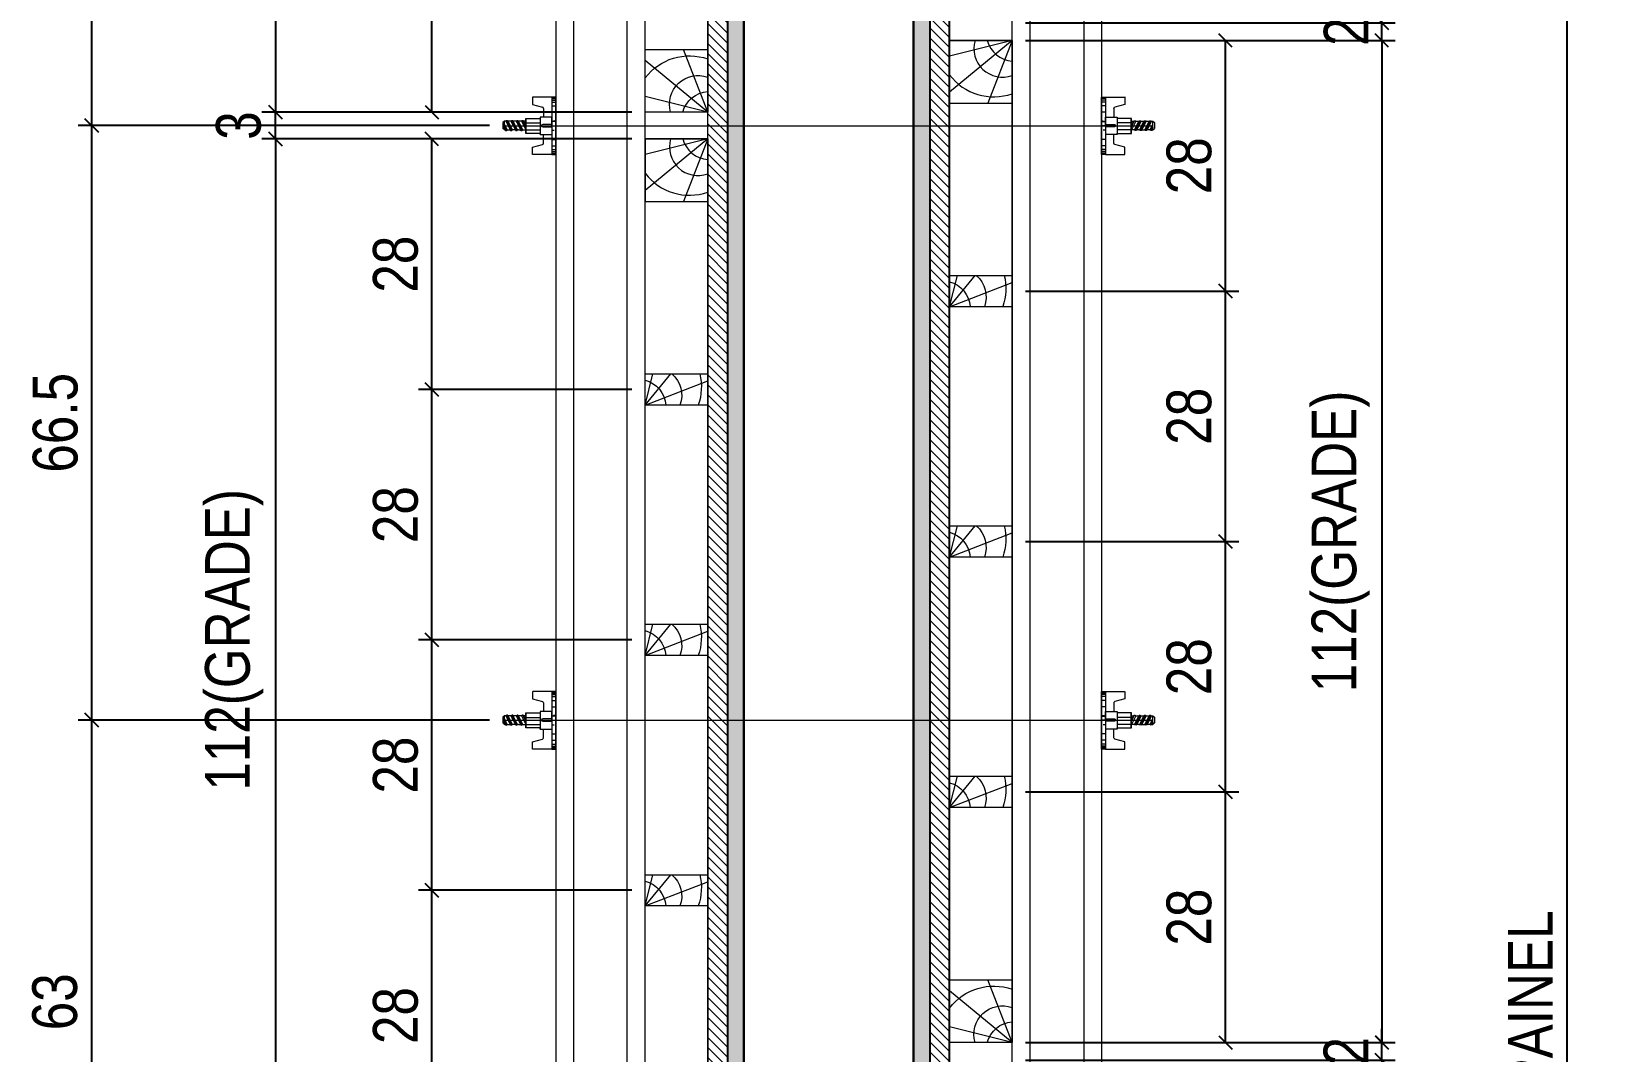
# Model space of a CAD drawing. Extents: x 14400 to 27878, y -21631 to 6985.
# Drawn here: x 19712.8 to 19943.5, y -3715.4 to -3566.7 of the extents above; entities that cross this region are included whole.
import ezdxf

# ---------------------------------------------------------------- set-up
doc = ezdxf.new("R2010")
doc.units = 0
for name, color, linetype in [('CHAPA', 1, 'Continuous'), ('COTA', 241, 'Continuous'), ('F-PILARES-S', 170, 'Continuous'), ('MEIO_PONT', 93, 'Continuous'), ('SARRAFO', 251, 'Continuous')]:
    doc.layers.add(name, color=color, linetype=linetype)
for name, color, linetype, lineweight in [('Hachura', 251, 'Continuous', 9), ('Madeira', 126, 'Continuous', 18), ('Perfil Metálico', 224, 'Continuous', 18)]:
    doc.layers.add(name, color=color, linetype=linetype, lineweight=lineweight)
doc.styles.add('COTA TECNICA 2X', font='techl___.ttf', dxfattribs={"height": 10})
doc.dimstyles.new('SECAO PILAR', dxfattribs={"dimtxt": 10, "dimasz": 3, "dimexe": 3, "dimexo": 3, "dimgap": 3, "dimtad": 1, "dimdec": 1, "dimlfac": 0.5, "dimzin": 12, "dimdsep": 46, "dimtxsty": 'COTA TECNICA 2X', "dimblk1": 'OBLIQUE', "dimblk2": 'OBLIQUE', "dimsah": 1, "dimcen": 0.9, "dimclrd": 256, "dimclre": 256, "dimclrt": 256, "dimadec": 1, "dimazin": 3, "dimtfac": 1, "dimtdec": 1, "dimtmove": 0, "dimatfit": 3, "dimfxl": 1, "dimtolj": 1, "dimtzin": 12, "dimarcsym": 0})

# ---------------------------------------------------------------- blocks, each defined once
blk = doc.blocks.new('PONTALETE')
at = {"layer": 'Madeira'}
for q in [(2.71, 7), (7, 5.76), (7, 1.74)]:
    blk.add_line((0, 0), q, dxfattribs=at)
blk.add_lwpolyline([(0, 0), (7, 0), (7, 7), (0, 7)], close=True, dxfattribs=at)
for centre, radius, start, end in [((2.04, 0.06), 6.23, 37.2818, 109.0913), ((1.09, 0.9), 3.19, 343.603, 109.9847), ((-0.21, -0.78), 3.09, 14.6322, 86.0383)]:
    blk.add_arc(centre, radius, start, end, dxfattribs=at)
blk = doc.blocks.new('_Oblique')
at = {"color": 0, "linetype": 'ByBlock', "lineweight": -2}
blk.add_line((-0.5, -0.5), (0.5, 0.5), dxfattribs=at)
blk = doc.blocks.new('*D1551')
at = {"layer": 'COTA', "lineweight": -2, "transparency": 16777216}
for p, q in [((199.74, 1124.99), (117.03, 1124.99)), ((120.03, 1124.99), (120.03, 880.99)), ((199.71, 880.99), (117.03, 880.99))]:
    blk.add_line(p, q, dxfattribs=at)
at = {"layer": 'Defpoints', "color": 0, "transparency": 16777216}
for p in [(202.74, 1124.99), (120.03, 880.99), (202.71, 880.99)]:
    blk.add_point(p, dxfattribs=at)
at = {"layer": 'COTA', "lineweight": -2, "transparency": 16777216, "xscale": 3, "yscale": 3, "zscale": 3}
for p, rotation in [((120.03, 1124.99), 90), ((120.03, 880.99), 270)]:
    blk.add_blockref('_Oblique', p, dxfattribs=dict(at, rotation=rotation))
at = {"layer": 'COTA', "transparency": 16777216, "insert": (110.81, 1002.99), "char_height": 10, "attachment_point": 5, "rotation": 90, "style": 'COTA TECNICA 2X'}
blk.add_mtext('\\A1;122(GRADE)', dxfattribs=at)
blk = doc.blocks.new('*D1554')
at = {"layer": 'COTA', "lineweight": -2, "transparency": 16777216}
for p, q in [((199.72, 940.99), (152.03, 940.99)), ((155.03, 880.99), (155.03, 940.99)), ((199.75, 880.99), (152.03, 880.99))]:
    blk.add_line(p, q, dxfattribs=at)
at = {"layer": 'Defpoints', "color": 0, "transparency": 16777216}
for p in [(155.03, 940.99), (202.72, 940.99), (202.75, 880.99)]:
    blk.add_point(p, dxfattribs=at)
at = {"layer": 'COTA', "lineweight": -2, "transparency": 16777216, "xscale": 3, "yscale": 3, "zscale": 3}
for p, rotation in [((155.03, 940.99), 90), ((155.03, 880.99), 270)]:
    blk.add_blockref('_Oblique', p, dxfattribs=dict(at, rotation=rotation))
at = {"layer": 'COTA', "transparency": 16777216, "insert": (146.81, 910.99), "char_height": 10, "attachment_point": 5, "rotation": 90, "style": 'COTA TECNICA 2X'}
blk.add_mtext('\\A1;30', dxfattribs=at)
blk = doc.blocks.new('MEIO PONTALETE')
at = {"layer": 'Madeira'}
for q in [(2.71, 7), (3.5, 2.88), (3.5, 0.87)]:
    blk.add_line((0, 0), q, dxfattribs=at)
blk.add_lwpolyline([(0, 0), (3.5, 0), (3.5, 7), (0, 7)], close=True, dxfattribs=at)
for centre, radius, start, end in [((2.04, 0.06), 6.23, 76.4499, 109.0913), ((1.09, 0.9), 3.19, 40.9063, 109.9847), ((-0.21, -0.78), 3.09, 14.6322, 86.0383)]:
    blk.add_arc(centre, radius, start, end, dxfattribs=at)
blk = doc.blocks.new('*D1526')
at = {"layer": 'COTA', "lineweight": -2, "transparency": 16777216}
for p, q in [((199.74, 874.99), (117.03, 874.99)), ((120.03, 874.99), (120.03, 650.99)), ((199.71, 650.99), (117.03, 650.99))]:
    blk.add_line(p, q, dxfattribs=at)
at = {"layer": 'Defpoints', "color": 0, "transparency": 16777216}
for p in [(202.74, 874.99), (120.03, 650.99), (202.71, 650.99)]:
    blk.add_point(p, dxfattribs=at)
at = {"layer": 'COTA', "lineweight": -2, "transparency": 16777216, "xscale": 3, "yscale": 3, "zscale": 3}
for p, rotation in [((120.03, 874.99), 90), ((120.03, 650.99), 270)]:
    blk.add_blockref('_Oblique', p, dxfattribs=dict(at, rotation=rotation))
at = {"layer": 'COTA', "transparency": 16777216, "insert": (110.81, 762.99), "char_height": 10, "attachment_point": 5, "rotation": 90, "style": 'COTA TECNICA 2X'}
blk.add_mtext('\\A1;112(GRADE)', dxfattribs=at)
blk = doc.blocks.new('*D1527')
at = {"layer": 'COTA', "lineweight": -2, "transparency": 16777216}
for p, q in [((199.72, 818.99), (152.03, 818.99)), ((155.03, 762.99), (155.03, 818.99)), ((199.72, 762.99), (152.03, 762.99))]:
    blk.add_line(p, q, dxfattribs=at)
at = {"layer": 'Defpoints', "color": 0, "transparency": 16777216}
for p in [(155.03, 818.99), (202.72, 818.99), (202.72, 762.99)]:
    blk.add_point(p, dxfattribs=at)
at = {"layer": 'COTA', "lineweight": -2, "transparency": 16777216, "xscale": 3, "yscale": 3, "zscale": 3}
for p, rotation in [((155.03, 818.99), 90), ((155.03, 762.99), 270)]:
    blk.add_blockref('_Oblique', p, dxfattribs=dict(at, rotation=rotation))
at = {"layer": 'COTA', "transparency": 16777216, "insert": (146.93, 790.99), "char_height": 10, "attachment_point": 5, "rotation": 90, "style": 'COTA TECNICA 2X'}
blk.add_mtext('\\A1;28', dxfattribs=at)
blk = doc.blocks.new('*D1528')
at = {"layer": 'COTA', "lineweight": -2, "transparency": 16777216}
for p, q in [((199.72, 874.99), (152.03, 874.99)), ((155.03, 818.99), (155.03, 874.99)), ((199.72, 818.99), (152.03, 818.99))]:
    blk.add_line(p, q, dxfattribs=at)
at = {"layer": 'Defpoints', "color": 0, "transparency": 16777216}
for p in [(155.03, 874.99), (202.72, 874.99), (202.72, 818.99)]:
    blk.add_point(p, dxfattribs=at)
at = {"layer": 'COTA', "lineweight": -2, "transparency": 16777216, "xscale": 3, "yscale": 3, "zscale": 3}
for p, rotation in [((155.03, 874.99), 90), ((155.03, 818.99), 270)]:
    blk.add_blockref('_Oblique', p, dxfattribs=dict(at, rotation=rotation))
at = {"layer": 'COTA', "transparency": 16777216, "insert": (146.93, 846.99), "char_height": 10, "attachment_point": 5, "rotation": 90, "style": 'COTA TECNICA 2X'}
blk.add_mtext('\\A1;28', dxfattribs=at)
blk = doc.blocks.new('*D1529')
at = {"layer": 'COTA', "lineweight": -2, "transparency": 16777216}
for p, q in [((199.72, 706.99), (152.03, 706.99)), ((155.03, 650.99), (155.03, 706.99)), ((199.75, 650.99), (152.03, 650.99))]:
    blk.add_line(p, q, dxfattribs=at)
at = {"layer": 'Defpoints', "color": 0, "transparency": 16777216}
for p in [(155.03, 706.99), (202.72, 706.99), (202.75, 650.99)]:
    blk.add_point(p, dxfattribs=at)
at = {"layer": 'COTA', "lineweight": -2, "transparency": 16777216, "xscale": 3, "yscale": 3, "zscale": 3}
for p, rotation in [((155.03, 706.99), 90), ((155.03, 650.99), 270)]:
    blk.add_blockref('_Oblique', p, dxfattribs=dict(at, rotation=rotation))
at = {"layer": 'COTA', "transparency": 16777216, "insert": (146.93, 678.99), "char_height": 10, "attachment_point": 5, "rotation": 90, "style": 'COTA TECNICA 2X'}
blk.add_mtext('\\A1;28', dxfattribs=at)
blk = doc.blocks.new('*D1530')
at = {"layer": 'COTA', "lineweight": -2, "transparency": 16777216}
for p, q in [((199.72, 762.99), (152.03, 762.99)), ((155.03, 706.99), (155.03, 762.99)), ((199.72, 706.99), (152.03, 706.99))]:
    blk.add_line(p, q, dxfattribs=at)
at = {"layer": 'Defpoints', "color": 0, "transparency": 16777216}
for p in [(155.03, 762.99), (202.72, 762.99), (202.72, 706.99)]:
    blk.add_point(p, dxfattribs=at)
at = {"layer": 'COTA', "lineweight": -2, "transparency": 16777216, "xscale": 3, "yscale": 3, "zscale": 3}
for p, rotation in [((155.03, 762.99), 90), ((155.03, 706.99), 270)]:
    blk.add_blockref('_Oblique', p, dxfattribs=dict(at, rotation=rotation))
at = {"layer": 'COTA', "transparency": 16777216, "insert": (146.93, 734.99), "char_height": 10, "attachment_point": 5, "rotation": 90, "style": 'COTA TECNICA 2X'}
blk.add_mtext('\\A1;28', dxfattribs=at)
blk = doc.blocks.new('*D1600')
at = {"layer": 'COTA', "lineweight": -2, "transparency": 16777216}
for p, q in [((199.72, 880.99), (117.03, 880.99)), ((120.03, 874.99), (120.03, 880.99)), ((199.72, 874.99), (117.03, 874.99))]:
    blk.add_line(p, q, dxfattribs=at)
at = {"layer": 'Defpoints', "color": 0, "transparency": 16777216}
for p in [(120.03, 880.99), (202.72, 880.99), (202.72, 874.99)]:
    blk.add_point(p, dxfattribs=at)
at = {"layer": 'COTA', "lineweight": -2, "transparency": 16777216, "xscale": 3, "yscale": 3, "zscale": 3}
for p, rotation in [((120.03, 880.99), 90), ((120.03, 874.99), 270)]:
    blk.add_blockref('_Oblique', p, dxfattribs=dict(at, rotation=rotation))
at = {"layer": 'COTA', "transparency": 16777216, "insert": (111.81, 877.99), "char_height": 10, "attachment_point": 5, "rotation": 90, "style": 'COTA TECNICA 2X'}
blk.add_mtext('\\A1;3', dxfattribs=at)
blk = doc.blocks.new('*D1536')
at = {"layer": 'COTA', "linetype": 'ByBlock', "lineweight": -2, "transparency": 16777216}
for p, q in [((269.36, 1124.99), (411.88, 1124.99)), ((408.88, 1124.99), (408.88, 216.99)), ((265.76, 216.99), (411.88, 216.99))]:
    blk.add_line(p, q, dxfattribs=at)
at = {"layer": 'Defpoints', "color": 0, "linetype": 'ByBlock', "transparency": 16777216}
for p in [(266.36, 1124.99), (262.76, 216.99), (408.88, 216.99)]:
    blk.add_point(p, dxfattribs=at)
at = {"layer": 'COTA', "linetype": 'ByBlock', "lineweight": -2, "transparency": 16777216, "xscale": 3, "yscale": 3, "zscale": 3}
for p, rotation in [((408.88, 1124.99), 90), ((408.88, 216.99), 270)]:
    blk.add_blockref('_Oblique', p, dxfattribs=dict(at, rotation=rotation))
at = {"layer": 'COTA', "linetype": 'ByBlock', "transparency": 16777216, "insert": (400.77, 670.99), "char_height": 10, "attachment_point": 5, "rotation": 90, "style": 'COTA TECNICA 2X'}
blk.add_mtext('\\A1;454 PAINEL', dxfattribs=at)
blk = doc.blocks.new('*D1568')
at = {"layer": 'COTA', "lineweight": -2, "transparency": 16777216}
for p, q in [((287.79, 896.99), (370.5, 896.99)), ((367.5, 896.99), (367.5, 672.99)), ((287.82, 672.99), (370.5, 672.99))]:
    blk.add_line(p, q, dxfattribs=at)
at = {"layer": 'Defpoints', "color": 0, "transparency": 16777216}
for p in [(284.79, 896.99), (284.82, 672.99), (367.5, 672.99)]:
    blk.add_point(p, dxfattribs=at)
at = {"layer": 'COTA', "lineweight": -2, "transparency": 16777216, "xscale": 3, "yscale": 3, "zscale": 3}
for p, rotation in [((367.5, 896.99), 90), ((367.5, 672.99), 270)]:
    blk.add_blockref('_Oblique', p, dxfattribs=dict(at, rotation=rotation))
at = {"layer": 'COTA', "transparency": 16777216, "insert": (358.28, 784.99), "char_height": 10, "attachment_point": 5, "rotation": 90, "style": 'COTA TECNICA 2X'}
blk.add_mtext('\\A1;112(GRADE)', dxfattribs=at)
blk = doc.blocks.new('*D1569')
at = {"layer": 'COTA', "lineweight": -2, "transparency": 16777216}
for p, q in [((287.81, 896.99), (335.5, 896.99)), ((332.5, 840.99), (332.5, 896.99)), ((287.81, 840.99), (335.5, 840.99))]:
    blk.add_line(p, q, dxfattribs=at)
at = {"layer": 'Defpoints', "color": 0, "transparency": 16777216}
for p in [(284.81, 896.99), (332.5, 896.99), (284.81, 840.99)]:
    blk.add_point(p, dxfattribs=at)
at = {"layer": 'COTA', "lineweight": -2, "transparency": 16777216, "xscale": 3, "yscale": 3, "zscale": 3}
for p, rotation in [((332.5, 896.99), 90), ((332.5, 840.99), 270)]:
    blk.add_blockref('_Oblique', p, dxfattribs=dict(at, rotation=rotation))
at = {"layer": 'COTA', "transparency": 16777216, "insert": (324.4, 868.99), "char_height": 10, "attachment_point": 5, "rotation": 90, "style": 'COTA TECNICA 2X'}
blk.add_mtext('\\A1;28', dxfattribs=at)
blk = doc.blocks.new('*D1570')
at = {"layer": 'COTA', "lineweight": -2, "transparency": 16777216}
for p, q in [((287.81, 840.99), (335.5, 840.99)), ((332.5, 784.99), (332.5, 840.99)), ((287.81, 784.99), (335.5, 784.99))]:
    blk.add_line(p, q, dxfattribs=at)
at = {"layer": 'Defpoints', "color": 0, "transparency": 16777216}
for p in [(284.81, 840.99), (332.5, 840.99), (284.81, 784.99)]:
    blk.add_point(p, dxfattribs=at)
at = {"layer": 'COTA', "lineweight": -2, "transparency": 16777216, "xscale": 3, "yscale": 3, "zscale": 3}
for p, rotation in [((332.5, 840.99), 90), ((332.5, 784.99), 270)]:
    blk.add_blockref('_Oblique', p, dxfattribs=dict(at, rotation=rotation))
at = {"layer": 'COTA', "transparency": 16777216, "insert": (324.4, 812.99), "char_height": 10, "attachment_point": 5, "rotation": 90, "style": 'COTA TECNICA 2X'}
blk.add_mtext('\\A1;28', dxfattribs=at)
blk = doc.blocks.new('*D1571')
at = {"layer": 'COTA', "lineweight": -2, "transparency": 16777216}
for p, q in [((287.81, 728.99), (335.5, 728.99)), ((332.5, 672.99), (332.5, 728.99)), ((287.78, 672.99), (335.5, 672.99))]:
    blk.add_line(p, q, dxfattribs=at)
at = {"layer": 'Defpoints', "color": 0, "transparency": 16777216}
for p in [(284.81, 728.99), (332.5, 728.99), (284.78, 672.99)]:
    blk.add_point(p, dxfattribs=at)
at = {"layer": 'COTA', "lineweight": -2, "transparency": 16777216, "xscale": 3, "yscale": 3, "zscale": 3}
for p, rotation in [((332.5, 728.99), 90), ((332.5, 672.99), 270)]:
    blk.add_blockref('_Oblique', p, dxfattribs=dict(at, rotation=rotation))
at = {"layer": 'COTA', "transparency": 16777216, "insert": (324.4, 700.99), "char_height": 10, "attachment_point": 5, "rotation": 90, "style": 'COTA TECNICA 2X'}
blk.add_mtext('\\A1;28', dxfattribs=at)
blk = doc.blocks.new('*D1572')
at = {"layer": 'COTA', "lineweight": -2, "transparency": 16777216}
for p, q in [((287.81, 784.99), (335.5, 784.99)), ((332.5, 728.99), (332.5, 784.99)), ((287.81, 728.99), (335.5, 728.99))]:
    blk.add_line(p, q, dxfattribs=at)
at = {"layer": 'Defpoints', "color": 0, "transparency": 16777216}
for p in [(284.81, 784.99), (332.5, 784.99), (284.81, 728.99)]:
    blk.add_point(p, dxfattribs=at)
at = {"layer": 'COTA', "lineweight": -2, "transparency": 16777216, "xscale": 3, "yscale": 3, "zscale": 3}
for p, rotation in [((332.5, 784.99), 90), ((332.5, 728.99), 270)]:
    blk.add_blockref('_Oblique', p, dxfattribs=dict(at, rotation=rotation))
at = {"layer": 'COTA', "transparency": 16777216, "insert": (324.4, 756.99), "char_height": 10, "attachment_point": 5, "rotation": 90, "style": 'COTA TECNICA 2X'}
blk.add_mtext('\\A1;28', dxfattribs=at)
blk = doc.blocks.new('*D1583')
at = {"layer": 'COTA', "lineweight": -2, "transparency": 16777216}
for p, q in [((367.5, 900.99), (367.5, 903.99)), ((287.81, 900.99), (370.5, 900.99)), ((367.5, 896.99), (367.5, 900.99)), ((287.81, 896.99), (370.5, 896.99)), ((367.5, 896.99), (367.5, 893.99))]:
    blk.add_line(p, q, dxfattribs=at)
at = {"layer": 'Defpoints', "color": 0, "transparency": 16777216}
for p in [(284.81, 900.99), (367.5, 900.99), (284.81, 896.99)]:
    blk.add_point(p, dxfattribs=at)
at = {"layer": 'COTA', "lineweight": -2, "transparency": 16777216, "xscale": 3, "yscale": 3, "zscale": 3}
for p, rotation in [((367.5, 900.99), 270), ((367.5, 896.99), 90)]:
    blk.add_blockref('_Oblique', p, dxfattribs=dict(at, rotation=rotation))
at = {"layer": 'COTA', "transparency": 16777216, "insert": (359.5, 898.99), "char_height": 10, "attachment_point": 5, "rotation": 90, "style": 'COTA TECNICA 2X'}
blk.add_mtext('\\A1;2', dxfattribs=at)
blk = doc.blocks.new('*D556')
at = {"layer": 'COTA', "lineweight": -2, "transparency": 16777216}
for p, q in [((27476.11, -4987.28), (27476.11, -4984.28)), ((27396.46, -4987.28), (27479.11, -4987.28)), ((27476.11, -4991.28), (27476.11, -4987.28)), ((27396.42, -4991.28), (27479.11, -4991.28)), ((27476.11, -4991.28), (27476.11, -4994.28))]:
    blk.add_line(p, q, dxfattribs=at)
at = {"layer": 'Defpoints', "color": 0, "transparency": 16777216}
for p in [(27393.46, -4987.28), (27476.11, -4987.28), (27393.42, -4991.28)]:
    blk.add_point(p, dxfattribs=at)
at = {"layer": 'COTA', "lineweight": -2, "transparency": 16777216, "xscale": 3, "yscale": 3, "zscale": 3}
for p, rotation in [((27476.11, -4987.28), 270), ((27476.11, -4991.28), 90)]:
    blk.add_blockref('_Oblique', p, dxfattribs=dict(at, rotation=rotation))
at = {"layer": 'COTA', "transparency": 16777216, "insert": (27468.11, -4989.28), "char_height": 10, "attachment_point": 5, "rotation": 90, "style": 'COTA TECNICA 2X'}
blk.add_mtext('\\A1;2', dxfattribs=at)
blk = doc.blocks.new('C')
at = {"layer": 'Hachura', "color": 0}
for p, q in [((0, 3.22), (0, -3.22)), ((0.45, 3.22), (0, 3.22)), ((0.46, 3.16), (0, 3.16)), ((0.46, 3.05), (0, 3.05)), ((0.46, 2.88), (0, 2.88)), ((0, 2.75), (0, -1.16)), ((0.46, 2.65), (0, 2.65)), ((0.46, 2.23), (0, 2.23)), ((0.45, -3.23), (0.45, 3.22)), ((0.45, 3.22), (2.58, 3.22)), ((1.35, 1.94), (1.35, 0.96)), ((2.58, 2.39), (1.47, 2.09)), ((2.58, 3.22), (2.58, 2.39)), ((0.46, 1.51), (0, 1.51)), ((0.39, 0.49), (0.17, 0.49)), ((1.74, 0.97), (0.45, 0.97)), ((1.45, 0.1), (0.45, 0.1)), ((1.74, -0.97), (1.74, 0.97)), ((1.74, 0.97), (1.74, 0.84)), ((1.74, 0.97), (1.74, 0.84)), ((1.74, 0.84), (3.35, 0.84)), ((3.35, 0.45), (1.74, 0.45)), ((3.32, 0.84), (3.32, -0.84)), ((3.35, 0.84), (3.35, -0.84)), ((3.68, 0.45), (3.35, 0.45)), ((3.84, -0.52), (3.35, 0.45)), ((3.35, 0.06), (3.67, -0.57)), ((3.68, 0.45), (4.16, -0.52)), ((3.72, 0.5), (4.25, -0.57)), ((4.37, -0.55), (3.83, 0.53)), ((4.15, 0.45), (3.93, 0.45)), ((4.42, -0.52), (3.93, 0.45)), ((4.15, 0.45), (4.26, 0.45)), ((4.26, 0.45), (4.74, -0.52)), ((4.3, 0.5), (4.83, -0.57)), ((4.95, -0.55), (4.41, 0.53)), ((4.51, 0.45), (4.84, 0.45)), ((5, -0.52), (4.51, 0.45)), ((4.84, 0.45), (5.32, -0.52)), ((4.88, 0.5), (5.41, -0.57)), ((5.53, -0.55), (4.99, 0.53)), ((5.58, -0.52), (5.09, 0.45)), ((5.42, 0.45), (5.09, 0.45)), ((5.58, -0.52), (5.09, 0.45)), ((5.42, 0.45), (5.74, -0.19)), ((5.46, 0.5), (5.74, -0.07)), ((5.74, 0.19), (5.57, 0.53)), ((5.74, 0.32), (5.68, 0.45)), ((5.68, 0.45), (5.74, 0.45)), ((5.74, 0.45), (5.9, 0.29)), ((5.74, 0.45), (5.74, -0.52)), ((5.9, -0.36), (5.9, 0.29)), ((0.45, 0), (0, 0)), ((0.46, -1.52), (0, -1.52)), ((0.08, -0.48), (0.29, -0.48)), ((0.29, -0.48), (0.4, -0.48)), ((0.45, 0), (0.45, -0.97)), ((0.45, -0.16), (1.45, -0.16)), ((0.45, -0.65), (0.45, -0.32)), ((0.45, -3.23), (0.45, -0.65)), ((0.45, -0.97), (1.74, -0.97)), ((1.35, -1.94), (1.35, -0.97)), ((3.35, -0.32), (1.74, -0.32)), ((3.35, -0.84), (1.74, -0.84)), ((3.35, -0.07), (3.58, -0.52)), ((3.35, -0.52), (3.58, -0.52)), ((3.84, -0.52), (4.16, -0.52)), ((4.42, -0.52), (4.74, -0.52)), ((4.63, -0.52), (4.74, -0.52)), ((5, -0.52), (5.32, -0.52)), ((5.58, -0.52), (5.74, -0.52)), ((5.74, -0.52), (5.9, -0.36)), ((5.74, -0.52), (5.74, -0.52)), ((0.46, -2.23), (0, -2.23)), ((0.46, -2.65), (0, -2.65)), ((0.46, -2.88), (0, -2.88)), ((0.46, -3.05), (0, -3.05)), ((0.46, -3.16), (0, -3.16)), ((0, -3.22), (2.57, -3.22)), ((2.58, -2.39), (1.47, -2.1)), ((2.58, -3.23), (2.58, -2.39))]:
    blk.add_line(p, q, dxfattribs=at)
for centre, radius, start, end in [((1.52, 1.94), 0.161, 104.7436, 180), ((1.44, -0.03), 0.129, 272.695, 87.305), ((3.81, 0.39), 0.143, 25.5688, 154.4312), ((4.39, 0.39), 0.143, 25.5688, 154.4312), ((4.97, 0.39), 0.143, 25.5688, 154.4312), ((5.55, 0.39), 0.143, 25.5688, 154.4312), ((0.17, -0.37), 0.174, 221.744, 317.8592), ((3.71, -0.4), 0.174, 222.1408, 318.256), ((4.29, -0.4), 0.174, 222.1408, 318.256), ((4.87, -0.4), 0.174, 222.1408, 318.256), ((5.45, -0.4), 0.174, 222.1408, 318.256), ((5.61, -0.4), 0.174, 317.8592, 318.256), ((1.52, -1.94), 0.161, 180, 255.2564)]:
    blk.add_arc(centre, radius, start, end, dxfattribs=at)
blk = doc.blocks.new('*D1594')
at = {"layer": 'COTA', "lineweight": -2, "transparency": 16777216}
for p, q in [((167.92, 745.07), (75.95, 745.07)), ((78.95, 619.07), (78.95, 745.07)), ((167.92, 619.07), (75.95, 619.07))]:
    blk.add_line(p, q, dxfattribs=at)
at = {"layer": 'Defpoints', "color": 0, "transparency": 16777216}
for p in [(78.95, 745.07), (170.92, 745.07), (170.92, 619.07)]:
    blk.add_point(p, dxfattribs=at)
at = {"layer": 'COTA', "lineweight": -2, "transparency": 16777216, "xscale": 3, "yscale": 3, "zscale": 3}
for p, rotation in [((78.95, 745.07), 90), ((78.95, 619.07), 270)]:
    blk.add_blockref('_Oblique', p, dxfattribs=dict(at, rotation=rotation))
at = {"layer": 'COTA', "transparency": 16777216, "insert": (70.73, 682.07), "char_height": 10, "attachment_point": 5, "rotation": 90, "style": 'COTA TECNICA 2X'}
blk.add_mtext('\\A1;63', dxfattribs=at)
blk = doc.blocks.new('*D1595')
at = {"layer": 'COTA', "lineweight": -2, "transparency": 16777216}
for p, q in [((167.92, 877.99), (75.95, 877.99)), ((78.95, 745.07), (78.95, 877.99)), ((167.92, 745.07), (75.95, 745.07))]:
    blk.add_line(p, q, dxfattribs=at)
at = {"layer": 'Defpoints', "color": 0, "transparency": 16777216}
for p in [(78.95, 877.99), (170.92, 877.99), (170.92, 745.07)]:
    blk.add_point(p, dxfattribs=at)
at = {"layer": 'COTA', "lineweight": -2, "transparency": 16777216, "xscale": 3, "yscale": 3, "zscale": 3}
for p, rotation in [((78.95, 877.99), 90), ((78.95, 745.07), 270)]:
    blk.add_blockref('_Oblique', p, dxfattribs=dict(at, rotation=rotation))
at = {"layer": 'COTA', "transparency": 16777216, "insert": (70.84, 811.53), "char_height": 10, "attachment_point": 5, "rotation": 90, "style": 'COTA TECNICA 2X'}
blk.add_mtext('\\A1;66.5', dxfattribs=at)
blk = doc.blocks.new('*D1596')
at = {"layer": 'COTA', "lineweight": -2, "transparency": 16777216}
for p, q in [((167.92, 993.05), (75.95, 993.05)), ((78.95, 877.99), (78.95, 993.05)), ((167.92, 877.99), (75.95, 877.99))]:
    blk.add_line(p, q, dxfattribs=at)
at = {"layer": 'Defpoints', "color": 0, "transparency": 16777216}
for p in [(78.95, 993.05), (170.92, 993.05), (170.92, 877.99)]:
    blk.add_point(p, dxfattribs=at)
at = {"layer": 'COTA', "lineweight": -2, "transparency": 16777216, "xscale": 3, "yscale": 3, "zscale": 3}
for p, rotation in [((78.95, 993.05), 90), ((78.95, 877.99), 270)]:
    blk.add_blockref('_Oblique', p, dxfattribs=dict(at, rotation=rotation))
at = {"layer": 'COTA', "transparency": 16777216, "insert": (70.84, 935.52), "char_height": 10, "attachment_point": 5, "rotation": 90, "style": 'COTA TECNICA 2X'}
blk.add_mtext('\\A1;57.5', dxfattribs=at)
blk = doc.blocks.new('A$C81a2738f')
at = {"layer": 'Hachura'}
h = blk.add_hatch(dxfattribs=at)
h.set_pattern_fill('ANSI31', color=256, scale=0.5, angle=270, style=0)
h.set_pattern_definition([(315, (22943.6141, -8374.4874), (1.12253202, 1.12253202), [])])
h.paths.add_polyline_path([(221.14, 160.99), (216.74, 160.99), (216.76, 1124.99), (221.16, 1124.99)])
h = blk.add_hatch(color=256, dxfattribs=at)
h.dxf.hatch_style = 1
h.paths.add_polyline_path([(224.76, 160.99), (224.76, 1124.99), (221.16, 1124.99), (221.16, 160.99)])
h = blk.add_hatch(color=256, dxfattribs=at)
h.dxf.hatch_style = 1
h.paths.add_polyline_path([(262.76, 216.99), (266.36, 216.99), (266.36, 1124.99), (262.76, 1124.99)])
h.paths.add_polyline_path([(266.36, 212.59), (262.76, 212.59), (262.76, 210.99), (266.36, 210.99)])
h = blk.add_hatch(dxfattribs=at)
h.set_pattern_fill('ANSI31', color=256, scale=0.5, angle=270, style=0)
h.set_pattern_definition([(315, (22931.6141, -8374.4874), (1.12253202, 1.12253202), [])])
h.paths.add_polyline_path([(266.36, 216.99), (270.76, 216.99), (270.76, 1124.99), (266.36, 1124.99)])
h.paths.add_polyline_path([(270.76, 212.59), (266.36, 212.59), (266.36, 210.99), (270.76, 210.99)])
at = {"layer": 'CHAPA'}
for points in [[(224.76, 160.99), (224.76, 1124.99), (221.16, 1124.99), (221.16, 160.99)], [(262.76, 216.99), (262.76, 1124.99), (266.36, 1124.99), (266.36, 216.99)]]:
    blk.add_lwpolyline(points, close=True, dxfattribs=at)
at = {"layer": 'F-PILARES-S', "linetype": 'Continuous'}
blk.add_lwpolyline([(224.76, 160.99), (700.76, 160.99), (700.76, 208.99), (262.76, 208.99), (262.76, 1102.99), (224.76, 1102.99), (224.76, 160.99)], dxfattribs=at)
at = {"layer": 'Hachura'}
for p, q in [((171.24, 877.93), (316.28, 877.93)), ((171.24, 745.01), (316.28, 745.01))]:
    blk.add_line(p, q, dxfattribs=at)
blk.add_lwpolyline([(216.72, 1124.99), (221.16, 1124.99), (221.16, 160.99), (216.72, 160.99)], close=True, dxfattribs=at)
at = {"layer": 'Madeira'}
for points in [[(202.72, 1124.99), (216.72, 1124.99), (216.72, 880.99), (202.72, 880.99)], [(270.81, 896.99), (284.81, 896.99), (284.81, 672.99), (270.81, 672.99)], [(202.72, 874.99), (216.72, 874.99), (216.72, 650.99), (202.72, 650.99)]]:
    blk.add_lwpolyline(points, close=True, dxfattribs=at)
at = {"layer": 'Perfil Metálico'}
for points in [[(202.72, 1181.64), (182.72, 1181.64), (182.72, 99.54), (202.72, 99.54)], [(186.72, 99.54), (198.72, 99.54), (198.72, 1181.64), (186.72, 1181.64)], [(284.81, 1181.64), (304.81, 1181.64), (304.81, 216.99), (284.81, 216.99)], [(300.81, 216.99), (288.81, 216.99), (288.81, 1181.64), (300.81, 1181.64)]]:
    blk.add_lwpolyline(points, close=True, dxfattribs=at)
at = {"layer": 'SARRAFO'}
blk.add_line((270.76, 216.99), (270.81, 1124.99), dxfattribs=at)
for points in [[(216.72, 1124.99), (224.76, 1124.99), (224.76, 160.99), (216.76, 160.99)], [(270.81, 1124.99), (262.76, 1124.99), (262.76, 216.99), (270.76, 216.99)]]:
    blk.add_lwpolyline(points, dxfattribs=at)
at = {"layer": 'Hachura', "linetype": 'Continuous', "yscale": 2, "zscale": 2, "rotation": 180}
for p, xscale in [((182.72, 877.92), 2), ((304.81, 877.92), -2), ((182.72, 745), 2), ((304.81, 745), -2)]:
    blk.add_blockref('C', p, dxfattribs=dict(at, xscale=xscale))
at = {"layer": 'MEIO_PONT', "xscale": -2, "yscale": 2, "zscale": 2}
for p in [(216.72, 880.99), (284.81, 672.99)]:
    blk.add_blockref('PONTALETE', p, dxfattribs=at)
at = {"layer": 'MEIO_PONT'}
for name, p, xscale, yscale, zscale, rotation in [('PONTALETE', (284.81, 896.99), 2, 2, 2, 180), ('PONTALETE', (216.72, 874.99), 2, 2, 2, 180), ('MEIO PONTALETE', (270.81, 837.49), -1.999999997962732, 1.999999997962732, 1.999999997962732, 270), ('MEIO PONTALETE', (202.72, 815.49), -1.999999997962732, 1.999999997962732, 1.999999997962732, 270), ('MEIO PONTALETE', (270.81, 781.49), -1.999999997962732, 1.999999997962732, 1.999999997962732, 270), ('MEIO PONTALETE', (202.72, 759.49), -1.999999997962732, 1.999999997962732, 1.999999997962732, 270), ('MEIO PONTALETE', (270.81, 725.49), -1.999999997962732, 1.999999997962732, 1.999999997962732, 270), ('MEIO PONTALETE', (202.72, 703.49), -1.999999997962732, 1.999999997962732, 1.999999997962732, 270)]:
    blk.add_blockref(name, p, dxfattribs=dict(at, xscale=xscale, yscale=yscale, zscale=zscale, rotation=rotation))
at = {"layer": 'COTA'}
for base, p1, p2, picture, middle in [((120.03, 880.99), (202.74, 1124.99), (202.71, 880.99), '*D1551', (110.81, 1002.99)), ((367.5, 672.99), (284.79, 896.99), (284.82, 672.99), '*D1568', (358.28, 784.99)), ((120.03, 650.99), (202.74, 874.99), (202.71, 650.99), '*D1526', (110.81, 762.99))]:
    dim = blk.add_linear_dim(base=base, p1=p1, p2=p2, angle=90, text='<>(GRADE)', dimstyle='SECAO PILAR', dxfattribs=at)
    dim.commit()
    dim.dimension.update_dxf_attribs({"geometry": picture, "text_midpoint": middle})
at = {"layer": 'COTA', "linetype": 'ByBlock'}
dim = blk.add_linear_dim(base=(408.88, 216.99), p1=(266.36, 1124.99), p2=(262.76, 216.99), angle=270, text='<> PAINEL', dimstyle='SECAO PILAR', override={"dimtmove": 1}, dxfattribs=at)
dim.commit()
dim.dimension.update_dxf_attribs({"geometry": '*D1536', "text_midpoint": (400.77, 670.99)})
at = {"layer": 'COTA'}
for base, p1, p2, picture, middle in [((78.95, 993.05), (170.92, 877.99), (170.92, 993.05), '*D1596', (70.84, 935.52)), ((78.95, 877.99), (170.92, 745.07), (170.92, 877.99), '*D1595', (70.84, 811.53)), ((78.95, 745.07), (170.92, 619.07), (170.92, 745.07), '*D1594', (70.73, 682.07))]:
    dim = blk.add_linear_dim(base=base, p1=p1, p2=p2, angle=90, dimstyle='SECAO PILAR', override={"dimtmove": 1}, dxfattribs=at)
    dim.commit()
    dim.dimension.update_dxf_attribs({"geometry": picture, "text_midpoint": middle})
for base, p1, p2, picture, middle in [((155.03, 940.99), (202.75, 880.99), (202.72, 940.99), '*D1554', (146.81, 910.99)), ((332.5, 896.99), (284.81, 840.99), (284.81, 896.99), '*D1569', (324.4, 868.99)), ((155.03, 874.99), (202.72, 818.99), (202.72, 874.99), '*D1528', (146.93, 846.99)), ((332.5, 840.99), (284.81, 784.99), (284.81, 840.99), '*D1570', (324.4, 812.99)), ((155.03, 818.99), (202.72, 762.99), (202.72, 818.99), '*D1527', (146.93, 790.99)), ((332.5, 784.99), (284.81, 728.99), (284.81, 784.99), '*D1572', (324.4, 756.99)), ((155.03, 762.99), (202.72, 706.99), (202.72, 762.99), '*D1530', (146.93, 734.99)), ((332.5, 728.99), (284.78, 672.99), (284.81, 728.99), '*D1571', (324.4, 700.99)), ((155.03, 706.99), (202.75, 650.99), (202.72, 706.99), '*D1529', (146.93, 678.99))]:
    dim = blk.add_linear_dim(base=base, p1=p1, p2=p2, angle=90, dimstyle='SECAO PILAR', dxfattribs=at)
    dim.commit()
    dim.dimension.update_dxf_attribs({"geometry": picture, "text_midpoint": middle})
for base, p1, p2, picture, middle in [((367.5, 900.99), (284.81, 896.99), (284.81, 900.99), '*D1583', (367.5, 898.99)), ((120.03, 880.99), (202.72, 874.99), (202.72, 880.99), '*D1600', (120.03, 877.99))]:
    dim = blk.add_linear_dim(base=base, p1=p1, p2=p2, angle=90, dimstyle='SECAO PILAR', dxfattribs=at)
    dim.commit()
    dim.dimension.update_dxf_attribs({"geometry": picture, "text_midpoint": middle, "dimtype": 160})
dim = blk.add_linear_dim(base=(367.46, 672.99), p1=(284.76, 668.99), p2=(284.81, 672.99), angle=90, dimstyle='SECAO PILAR', dxfattribs=at)
dim.commit()
dim.dimension.update_dxf_attribs({"geometry": '*D556', "text_midpoint": (367.46, 670.99), "dimtype": 128, "insert": (-27108.65, 5660.28)})

msp = doc.modelspace()

# ---------------------------------------------------------------- block references
at = {"xscale": 0.6523048931579974, "yscale": 0.6523048931579974, "zscale": 0.6523048931579974}
msp.add_blockref('A$C81a2738f', (19670.04, -4153.13), dxfattribs=at)

doc.saveas('drawing.dxf')
